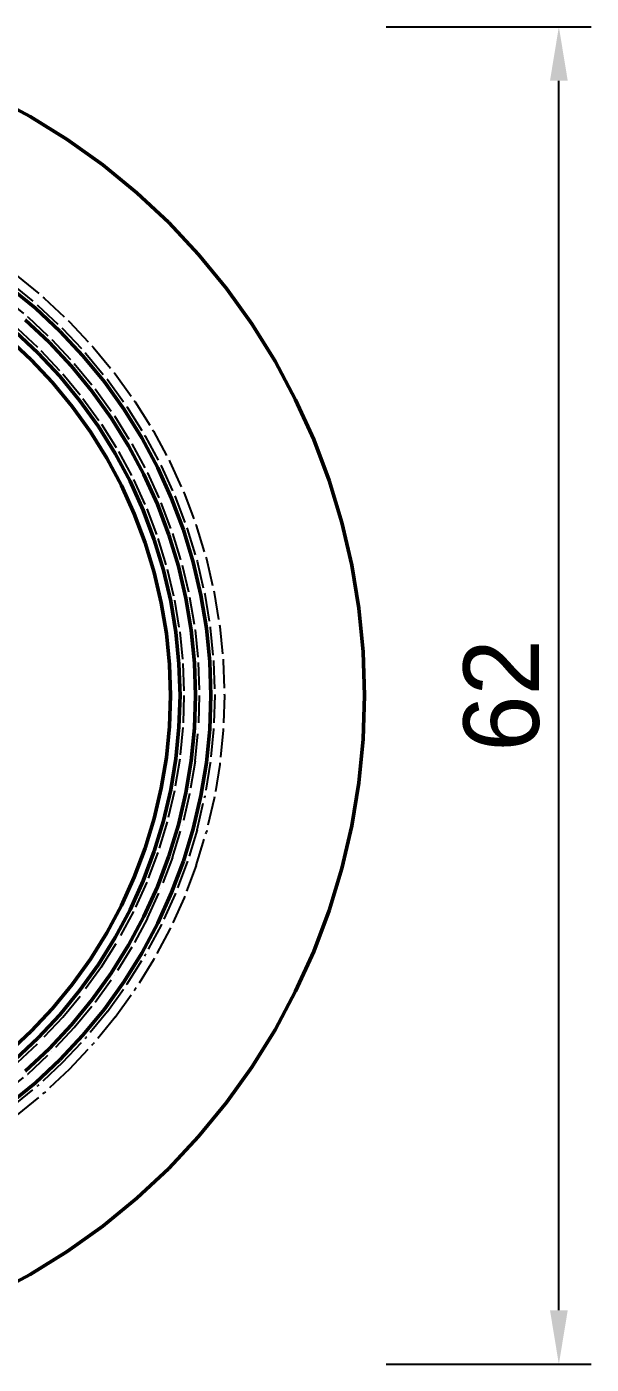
# Model space of a CAD drawing. Header units: millimetres. Extents: x 0 to 420, y 0 to 297.
# Drawn here: x 142.3 to 168.5, y 95.2 to 157.2 of the extents above; entities that cross this region are included whole.
import ezdxf

# ---------------------------------------------------------------- set-up
doc = ezdxf.new("R2010")
doc.units = ezdxf.units.MM
doc.linetypes.add('DASHED', pattern=[1.524, 1.27, -0.254])
for name, color, linetype, lineweight in [('COTAS', 7, 'CONTINUOUS', 25), ('OCULTA', 8, 'DASHED', 25), ('VISIBLE', 7, 'CONTINUOUS', 50)]:
    doc.layers.add(name, color=color, linetype=linetype, lineweight=lineweight)
doc.dimstyles.new('F3D_1000', dxfattribs={"dimtxt": 3.5, "dimasz": 2.5, "dimexe": 1.5, "dimexo": 1, "dimgap": 0.9, "dimtad": 1, "dimdec": 1, "dimdsep": 46, "dimcen": 2.5, "dimazin": 3, "dimtfac": 1, "dimtmove": 0, "dimatfit": 3})

msp = doc.modelspace()

# ---------------------------------------------------------------- linework, layer by layer
at = {"layer": 'OCULTA'}
for p, q in [((140.711, 153.99), (142.5, 153.034)), ((142.5, 153.034), (144.223, 151.963)), ((144.223, 151.963), (145.872, 150.781)), ((145.872, 150.781), (147.44, 149.494)), ((147.44, 149.494), (148.92, 148.107)), ((148.92, 148.107), (150.307, 146.627)), ((150.307, 146.627), (151.594, 145.059)), ((141.643, 145.27), (142.86, 144.271)), ((141.915, 145.624), (143.154, 144.607)), ((141.208, 144.703), (142.389, 143.734)), ((143.154, 144.607), (144.324, 143.511)), ((151.594, 145.059), (152.776, 143.41)), ((142.86, 144.271), (144.008, 143.195)), ((142.389, 143.734), (143.503, 142.69)), ((144.324, 143.511), (145.42, 142.341)), ((152.776, 143.41), (153.847, 141.687)), ((141.506, 142.727), (142.556, 141.743)), ((141.506, 142.727), (142.556, 141.743)), ((141.506, 142.727), (142.556, 141.743)), ((141.506, 142.727), (142.556, 141.743)), ((141.918, 143.197), (142.998, 142.185)), ((143.503, 142.69), (144.547, 141.576)), ((144.008, 143.195), (145.084, 142.047)), ((142.998, 142.185), (144.01, 141.105)), ((145.084, 142.047), (146.083, 140.83)), ((145.42, 142.341), (146.437, 141.102)), ((142.556, 141.743), (143.54, 140.693)), ((142.556, 141.743), (143.54, 140.693)), ((142.556, 141.743), (143.54, 140.693)), ((142.556, 141.743), (143.54, 140.693)), ((144.547, 141.576), (145.516, 140.395)), ((153.847, 141.687), (154.803, 139.898)), ((144.01, 141.105), (144.95, 139.96)), ((146.083, 140.83), (147, 139.55)), ((146.437, 141.102), (147.371, 139.798)), ((143.54, 140.693), (144.454, 139.58)), ((143.54, 140.693), (144.454, 139.58)), ((143.54, 140.693), (144.454, 139.58)), ((143.54, 140.693), (144.454, 139.58)), ((145.516, 140.395), (146.406, 139.154)), ((144.454, 139.58), (145.292, 138.41)), ((144.454, 139.58), (145.292, 138.41)), ((144.454, 139.58), (145.292, 138.41)), ((144.454, 139.58), (145.292, 138.41)), ((144.95, 139.96), (145.812, 138.757)), ((147, 139.55), (147.831, 138.214)), ((147.371, 139.798), (148.218, 138.437)), ((154.803, 139.898), (155.64, 138.05)), ((146.406, 139.154), (147.212, 137.857)), ((145.292, 138.41), (146.053, 137.187)), ((145.292, 138.41), (146.053, 137.187)), ((145.292, 138.41), (146.053, 137.187)), ((145.292, 138.41), (146.053, 137.187)), ((145.812, 138.757), (146.594, 137.5)), ((148.218, 138.437), (148.973, 137.023)), ((147.212, 137.857), (147.932, 136.51)), ((147.831, 138.214), (148.573, 136.826)), ((155.64, 138.05), (156.355, 136.152)), ((146.053, 137.187), (146.731, 135.917)), ((146.053, 137.187), (146.731, 135.917)), ((146.053, 137.187), (146.731, 135.917)), ((146.053, 137.187), (146.731, 135.917)), ((146.594, 137.5), (147.292, 136.194)), ((148.973, 137.023), (149.635, 135.563)), ((147.932, 136.51), (148.563, 135.119)), ((148.573, 136.826), (149.223, 135.392)), ((146.731, 135.917), (147.325, 134.606)), ((146.731, 135.917), (147.325, 134.606)), ((146.731, 135.917), (147.325, 134.606)), ((146.731, 135.917), (147.325, 134.606)), ((147.292, 136.194), (147.903, 134.845)), ((156.355, 136.152), (156.944, 134.21)), ((149.223, 135.392), (149.777, 133.919)), ((149.635, 135.563), (150.2, 134.062)), ((147.325, 134.606), (147.832, 133.259)), ((147.325, 134.606), (147.832, 133.259)), ((147.325, 134.606), (147.832, 133.259)), ((147.325, 134.606), (147.832, 133.259)), ((147.903, 134.845), (148.424, 133.46)), ((148.563, 135.119), (149.101, 133.689)), ((150.2, 134.062), (150.665, 132.528)), ((156.944, 134.21), (157.404, 132.235)), ((148.424, 133.46), (148.854, 132.043)), ((149.101, 133.689), (149.544, 132.228)), ((149.777, 133.919), (150.234, 132.413)), ((147.832, 133.259), (148.25, 131.881)), ((147.832, 133.259), (148.25, 131.881)), ((147.832, 133.259), (148.25, 131.881)), ((147.832, 133.259), (148.25, 131.881)), ((149.544, 132.228), (149.891, 130.74)), ((150.234, 132.413), (150.591, 130.88)), ((150.665, 132.528), (151.029, 130.967)), ((157.404, 132.235), (157.735, 130.233)), ((148.25, 131.881), (148.577, 130.479)), ((148.25, 131.881), (148.577, 130.479)), ((148.25, 131.881), (148.577, 130.479)), ((148.25, 131.881), (148.577, 130.479)), ((148.854, 132.043), (149.19, 130.601)), ((150.591, 130.88), (150.848, 129.327)), ((151.029, 130.967), (151.29, 129.385)), ((148.577, 130.479), (148.812, 129.059)), ((148.577, 130.479), (148.812, 129.059)), ((148.577, 130.479), (148.812, 129.059)), ((148.577, 130.479), (148.812, 129.059)), ((149.19, 130.601), (149.431, 129.14)), ((149.891, 130.74), (150.14, 129.233)), ((157.735, 130.233), (157.934, 128.215)), ((148.812, 129.059), (148.953, 127.626)), ((148.812, 129.059), (148.953, 127.626)), ((148.812, 129.059), (148.953, 127.626)), ((148.812, 129.059), (148.953, 127.626)), ((149.431, 129.14), (149.577, 127.667)), ((150.14, 129.233), (150.289, 127.713)), ((150.848, 129.327), (151.002, 127.76)), ((151.29, 129.385), (151.448, 127.789)), ((151.002, 127.76), (151.054, 126.187)), ((151.448, 127.789), (151.5, 126.187)), ((157.934, 128.215), (158, 126.187)), ((148.953, 127.626), (149, 126.187)), ((148.953, 127.626), (149, 126.187)), ((148.953, 127.626), (149, 126.187)), ((148.953, 127.626), (149, 126.187)), ((149.577, 127.667), (149.625, 126.187)), ((150.289, 127.713), (150.339, 126.187)), ((149, 126.187), (148.953, 124.748)), ((149, 126.187), (148.953, 124.748)), ((149, 126.187), (148.953, 124.748)), ((149, 126.187), (148.953, 124.748)), ((149.625, 126.187), (149.577, 124.707)), ((150.339, 126.187), (150.289, 124.661)), ((151.054, 126.187), (151.002, 124.614)), ((151.5, 126.187), (151.448, 124.585)), ((158, 126.187), (157.934, 124.16)), ((148.953, 124.748), (148.812, 123.315)), ((148.953, 124.748), (148.812, 123.315)), ((148.953, 124.748), (148.812, 123.315)), ((148.953, 124.748), (148.812, 123.315)), ((149.577, 124.707), (149.431, 123.234)), ((150.14, 123.141), (150.289, 124.661)), ((151.002, 124.614), (150.848, 123.047)), ((151.448, 124.585), (151.29, 122.989)), ((157.934, 124.16), (157.735, 122.141)), ((148.812, 123.315), (148.577, 121.895)), ((148.812, 123.315), (148.577, 121.895)), ((148.812, 123.315), (148.577, 121.895)), ((148.812, 123.315), (148.577, 121.895)), ((149.431, 123.234), (149.19, 121.773)), ((150.14, 123.141), (149.891, 121.634)), ((150.848, 123.047), (150.591, 121.494)), ((151.29, 122.989), (151.029, 121.407)), ((157.735, 122.141), (157.404, 120.139)), ((148.25, 120.493), (148.577, 121.895)), ((148.25, 120.493), (148.577, 121.895)), ((148.25, 120.493), (148.577, 121.895)), ((148.25, 120.493), (148.577, 121.895)), ((149.19, 121.773), (148.854, 120.331)), ((149.891, 121.634), (149.544, 120.146)), ((150.234, 119.961), (150.591, 121.494)), ((151.029, 121.407), (150.665, 119.846)), ((148.25, 120.493), (147.832, 119.115)), ((148.25, 120.493), (147.832, 119.115)), ((148.25, 120.493), (147.832, 119.115)), ((148.25, 120.493), (147.832, 119.115)), ((148.854, 120.331), (148.424, 118.914)), ((149.101, 118.685), (149.544, 120.146)), ((150.234, 119.961), (149.777, 118.455)), ((150.2, 118.312), (150.665, 119.846)), ((157.404, 120.139), (156.944, 118.164)), ((147.832, 119.115), (147.325, 117.768)), ((147.832, 119.115), (147.325, 117.768)), ((147.832, 119.115), (147.325, 117.768)), ((147.832, 119.115), (147.325, 117.768)), ((148.424, 118.914), (147.903, 117.529)), ((149.101, 118.685), (148.563, 117.255)), ((149.777, 118.455), (149.223, 116.982)), ((150.2, 118.312), (149.635, 116.811)), ((156.944, 118.164), (156.355, 116.222)), ((147.325, 117.768), (146.731, 116.457)), ((147.325, 117.768), (146.731, 116.457)), ((147.325, 117.768), (146.731, 116.457)), ((147.325, 117.768), (146.731, 116.457)), ((147.903, 117.529), (147.292, 116.18)), ((147.932, 115.864), (148.563, 117.255)), ((149.223, 116.982), (148.573, 115.548)), ((149.635, 116.811), (148.973, 115.351)), ((146.053, 115.187), (146.731, 116.457)), ((146.053, 115.187), (146.731, 116.457)), ((146.053, 115.187), (146.731, 116.457)), ((146.053, 115.187), (146.731, 116.457)), ((147.292, 116.18), (146.594, 114.875)), ((156.355, 116.222), (155.64, 114.324)), ((147.932, 115.864), (147.212, 114.517)), ((148.573, 115.548), (147.831, 114.16)), ((148.973, 115.351), (148.218, 113.937)), ((146.053, 115.187), (145.292, 113.964)), ((146.053, 115.187), (145.292, 113.964)), ((146.053, 115.187), (145.292, 113.964)), ((146.053, 115.187), (145.292, 113.964)), ((145.812, 113.617), (146.594, 114.875)), ((147.212, 114.517), (146.406, 113.22)), ((147, 112.824), (147.831, 114.16)), ((155.64, 114.324), (154.803, 112.476)), ((145.292, 113.964), (144.454, 112.794)), ((145.292, 113.964), (144.454, 112.794)), ((145.292, 113.964), (144.454, 112.794)), ((145.292, 113.964), (144.454, 112.794)), ((145.812, 113.617), (144.95, 112.414)), ((148.218, 113.937), (147.371, 112.576)), ((145.516, 111.979), (146.406, 113.22)), ((143.54, 111.681), (144.454, 112.794)), ((143.54, 111.681), (144.454, 112.794)), ((143.54, 111.681), (144.454, 112.794)), ((143.54, 111.681), (144.454, 112.794)), ((144.01, 111.269), (144.95, 112.414)), ((146.083, 111.544), (147, 112.824)), ((146.437, 111.272), (147.371, 112.576)), ((154.803, 112.476), (153.847, 110.687)), ((143.54, 111.681), (142.556, 110.631)), ((143.54, 111.681), (142.556, 110.631)), ((143.54, 111.681), (142.556, 110.631)), ((143.54, 111.681), (142.556, 110.631)), ((144.547, 110.798), (145.516, 111.979)), ((144.01, 111.269), (142.998, 110.189)), ((146.083, 111.544), (145.084, 110.327)), ((146.437, 111.272), (145.42, 110.033)), ((141.506, 109.647), (142.556, 110.631)), ((141.506, 109.647), (142.556, 110.631)), ((141.506, 109.647), (142.556, 110.631)), ((141.506, 109.647), (142.556, 110.631)), ((144.547, 110.798), (143.503, 109.684)), ((152.776, 108.964), (153.847, 110.687)), ((141.918, 109.177), (142.998, 110.189)), ((144.008, 109.179), (145.084, 110.327)), ((144.324, 108.863), (145.42, 110.033)), ((142.389, 108.64), (143.503, 109.684)), ((144.008, 109.179), (142.86, 108.103)), ((141.208, 107.671), (142.389, 108.64)), ((144.324, 108.863), (143.154, 107.767)), ((151.594, 107.315), (152.776, 108.964)), ((141.643, 107.104), (142.86, 108.103)), ((141.915, 106.75), (143.154, 107.767)), ((151.594, 107.315), (150.307, 105.747)), ((148.92, 104.267), (150.307, 105.747)), ((148.92, 104.267), (147.44, 102.88)), ((145.872, 101.593), (147.44, 102.88)), ((144.223, 100.411), (145.872, 101.593)), ((142.5, 99.34), (144.223, 100.411)), ((140.711, 98.384), (142.5, 99.34))]:
    msp.add_line(p, q, dxfattribs=at)
at = {"layer": 'VISIBLE'}
for p, q in [((140.711, 153.99), (142.5, 153.034)), ((140.711, 153.99), (142.5, 153.034)), ((142.5, 153.034), (144.223, 151.963)), ((142.5, 153.034), (142.5, 153.034)), ((142.5, 153.034), (144.223, 151.963)), ((144.223, 151.963), (145.872, 150.781)), ((144.223, 151.963), (144.223, 151.963)), ((144.223, 151.963), (145.872, 150.781)), ((145.872, 150.781), (147.44, 149.494)), ((145.872, 150.781), (145.872, 150.781)), ((145.872, 150.781), (147.44, 149.494)), ((147.44, 149.494), (148.92, 148.107)), ((147.44, 149.494), (147.44, 149.494)), ((147.44, 149.494), (148.92, 148.107)), ((148.92, 148.107), (150.307, 146.627)), ((148.92, 148.107), (148.92, 148.107)), ((148.92, 148.107), (150.307, 146.627)), ((150.307, 146.627), (151.594, 145.059)), ((150.307, 146.627), (150.307, 146.627)), ((150.307, 146.627), (151.594, 145.059)), ((141.534, 145.128), (142.742, 144.137)), ((151.594, 145.059), (152.776, 143.41)), ((151.594, 145.059), (151.594, 145.059)), ((151.594, 145.059), (152.776, 143.41)), ((142.742, 144.137), (143.882, 143.069)), ((142.271, 143.6), (143.377, 142.564)), ((152.776, 143.41), (153.847, 141.687)), ((152.776, 143.41), (152.776, 143.41)), ((152.776, 143.41), (153.847, 141.687)), ((141.506, 142.727), (142.556, 141.743)), ((141.506, 142.727), (142.556, 141.743)), ((141.506, 142.727), (142.556, 141.743)), ((141.8, 143.063), (142.872, 142.059)), ((143.882, 143.069), (144.95, 141.929)), ((142.872, 142.059), (143.876, 140.987)), ((143.377, 142.564), (144.413, 141.458)), ((142.556, 141.743), (143.54, 140.693)), ((142.556, 141.743), (143.54, 140.693)), ((142.556, 141.743), (143.54, 140.693)), ((144.413, 141.458), (145.375, 140.286)), ((144.95, 141.929), (145.941, 140.721)), ((153.847, 141.687), (154.803, 139.898)), ((153.847, 141.687), (153.847, 141.687)), ((153.847, 141.687), (154.803, 139.898)), ((143.876, 140.987), (144.808, 139.852)), ((143.54, 140.693), (144.454, 139.58)), ((143.54, 140.693), (144.454, 139.58)), ((143.54, 140.693), (144.454, 139.58)), ((145.375, 140.286), (146.257, 139.054)), ((145.941, 140.721), (146.851, 139.451)), ((144.454, 139.58), (145.292, 138.41)), ((144.454, 139.58), (145.292, 138.41)), ((144.454, 139.58), (145.292, 138.41)), ((144.808, 139.852), (145.664, 138.658)), ((154.803, 139.898), (155.64, 138.05)), ((154.803, 139.898), (154.803, 139.898)), ((154.803, 139.898), (155.64, 138.05)), ((146.257, 139.054), (147.058, 137.767)), ((146.851, 139.451), (147.676, 138.125)), ((145.292, 138.41), (146.053, 137.187)), ((145.292, 138.41), (146.053, 137.187)), ((145.292, 138.41), (146.053, 137.187)), ((145.664, 138.658), (146.439, 137.41)), ((147.058, 137.767), (147.772, 136.431)), ((147.676, 138.125), (148.413, 136.747)), ((155.64, 138.05), (156.355, 136.152)), ((155.64, 138.05), (155.64, 138.05)), ((155.64, 138.05), (156.355, 136.152)), ((146.053, 137.187), (146.731, 135.917)), ((146.053, 137.187), (146.731, 135.917)), ((146.053, 137.187), (146.731, 135.917)), ((146.439, 137.41), (147.132, 136.115)), ((147.772, 136.431), (148.398, 135.05)), ((148.413, 136.747), (149.058, 135.324)), ((146.731, 135.917), (147.325, 134.606)), ((146.731, 135.917), (147.325, 134.606)), ((146.731, 135.917), (147.325, 134.606)), ((147.132, 136.115), (147.738, 134.777)), ((156.355, 136.152), (156.944, 134.21)), ((156.355, 136.152), (156.355, 136.152)), ((156.355, 136.152), (156.944, 134.21)), ((149.058, 135.324), (149.608, 133.861)), ((147.325, 134.606), (147.832, 133.259)), ((147.325, 134.606), (147.832, 133.259)), ((147.325, 134.606), (147.832, 133.259)), ((147.738, 134.777), (148.255, 133.402)), ((148.398, 135.05), (148.932, 133.632)), ((156.944, 134.21), (157.404, 132.235)), ((156.944, 134.21), (156.944, 134.21)), ((156.944, 134.21), (157.404, 132.235)), ((148.255, 133.402), (148.682, 131.997)), ((148.932, 133.632), (149.372, 132.181)), ((149.608, 133.861), (150.061, 132.366)), ((147.832, 133.259), (148.25, 131.881)), ((147.832, 133.259), (148.25, 131.881)), ((147.832, 133.259), (148.25, 131.881)), ((149.372, 132.181), (149.716, 130.705)), ((150.061, 132.366), (150.416, 130.845)), ((157.404, 132.235), (157.735, 130.233)), ((157.404, 132.235), (157.404, 132.235)), ((157.404, 132.235), (157.735, 130.233)), ((148.25, 131.881), (148.577, 130.479)), ((148.25, 131.881), (148.577, 130.479)), ((148.25, 131.881), (148.577, 130.479)), ((148.682, 131.997), (149.015, 130.566)), ((150.416, 130.845), (150.671, 129.303)), ((148.577, 130.479), (148.812, 129.059)), ((148.577, 130.479), (148.812, 129.059)), ((148.577, 130.479), (148.812, 129.059)), ((149.015, 130.566), (149.254, 129.117)), ((149.716, 130.705), (149.963, 129.21)), ((157.735, 130.233), (157.934, 128.215)), ((157.735, 130.233), (157.735, 130.233)), ((157.735, 130.233), (157.934, 128.215)), ((148.812, 129.059), (148.953, 127.626)), ((148.812, 129.059), (148.953, 127.626)), ((148.812, 129.059), (148.953, 127.626)), ((149.254, 129.117), (149.398, 127.655)), ((149.963, 129.21), (150.111, 127.702)), ((150.671, 129.303), (150.824, 127.749)), ((150.824, 127.749), (150.875, 126.187)), ((157.934, 128.215), (158, 126.187)), ((157.934, 128.215), (157.934, 128.215)), ((157.934, 128.215), (158, 126.187)), ((148.953, 127.626), (149, 126.187)), ((148.953, 127.626), (149, 126.187)), ((148.953, 127.626), (149, 126.187)), ((149.398, 127.655), (149.446, 126.187)), ((150.111, 127.702), (150.161, 126.187)), ((149, 126.187), (148.953, 124.748)), ((149, 126.187), (148.953, 124.748)), ((149, 126.187), (148.953, 124.748)), ((149.446, 126.187), (149.398, 124.719)), ((150.161, 126.187), (150.111, 124.672)), ((150.875, 126.187), (150.824, 124.626)), ((158, 126.187), (157.934, 124.16)), ((158, 126.187), (157.934, 124.16)), ((158, 126.187), (158, 126.187)), ((148.953, 124.748), (148.812, 123.315)), ((148.953, 124.748), (148.812, 123.315)), ((148.953, 124.748), (148.812, 123.315)), ((149.398, 124.719), (149.254, 123.257)), ((150.111, 124.672), (149.963, 123.164)), ((150.824, 124.626), (150.671, 123.071)), ((157.934, 124.16), (157.735, 122.141)), ((157.934, 124.16), (157.735, 122.141)), ((157.934, 124.16), (157.934, 124.16)), ((148.812, 123.315), (148.577, 121.895)), ((148.812, 123.315), (148.577, 121.895)), ((148.812, 123.315), (148.577, 121.895)), ((149.254, 123.257), (149.015, 121.808)), ((149.963, 123.164), (149.716, 121.669)), ((150.671, 123.071), (150.416, 121.529)), ((157.735, 122.141), (157.404, 120.139)), ((157.735, 122.141), (157.404, 120.139)), ((157.735, 122.141), (157.735, 122.141)), ((148.25, 120.493), (148.577, 121.895)), ((148.25, 120.493), (148.577, 121.895)), ((148.25, 120.493), (148.577, 121.895)), ((149.015, 121.808), (148.682, 120.377)), ((149.716, 121.669), (149.372, 120.193)), ((150.061, 120.008), (150.416, 121.529)), ((148.25, 120.493), (147.832, 119.115)), ((148.25, 120.493), (147.832, 119.115)), ((148.25, 120.493), (147.832, 119.115)), ((148.255, 118.972), (148.682, 120.377)), ((148.932, 118.742), (149.372, 120.193)), ((150.061, 120.008), (149.608, 118.513)), ((157.404, 120.139), (156.944, 118.164)), ((157.404, 120.139), (156.944, 118.164)), ((157.404, 120.139), (157.404, 120.139)), ((147.832, 119.115), (147.325, 117.768)), ((147.832, 119.115), (147.325, 117.768)), ((147.832, 119.115), (147.325, 117.768)), ((148.255, 118.972), (147.738, 117.597)), ((148.932, 118.742), (148.398, 117.324)), ((149.608, 118.513), (149.058, 117.05)), ((156.944, 118.164), (156.355, 116.222)), ((156.944, 118.164), (156.355, 116.222)), ((156.944, 118.164), (156.944, 118.164)), ((147.325, 117.768), (146.731, 116.457)), ((147.325, 117.768), (146.731, 116.457)), ((147.325, 117.768), (146.731, 116.457)), ((147.738, 117.597), (147.132, 116.259)), ((147.772, 115.943), (148.398, 117.324)), ((149.058, 117.05), (148.413, 115.627)), ((146.053, 115.187), (146.731, 116.457)), ((146.053, 115.187), (146.731, 116.457)), ((146.053, 115.187), (146.731, 116.457)), ((147.132, 116.259), (146.439, 114.964)), ((147.058, 114.607), (147.772, 115.943)), ((156.355, 116.222), (155.64, 114.324)), ((156.355, 116.222), (155.64, 114.324)), ((156.355, 116.222), (156.355, 116.222)), ((148.413, 115.627), (147.676, 114.25)), ((146.053, 115.187), (145.292, 113.964)), ((146.053, 115.187), (145.292, 113.964)), ((146.053, 115.187), (145.292, 113.964)), ((145.664, 113.716), (146.439, 114.964)), ((146.257, 113.32), (147.058, 114.607)), ((146.851, 112.923), (147.676, 114.25)), ((155.64, 114.324), (154.803, 112.476)), ((155.64, 114.324), (154.803, 112.476)), ((155.64, 114.324), (155.64, 114.324)), ((145.292, 113.964), (144.454, 112.794)), ((145.292, 113.964), (144.454, 112.794)), ((145.292, 113.964), (144.454, 112.794)), ((145.664, 113.716), (144.808, 112.522)), ((146.257, 113.32), (145.375, 112.088)), ((145.941, 111.653), (146.851, 112.923)), ((143.54, 111.681), (144.454, 112.794)), ((143.54, 111.681), (144.454, 112.794)), ((143.54, 111.681), (144.454, 112.794)), ((143.876, 111.387), (144.808, 112.522)), ((154.803, 112.476), (153.847, 110.687)), ((154.803, 112.476), (153.847, 110.687)), ((154.803, 112.476), (154.803, 112.476)), ((143.54, 111.681), (142.556, 110.631)), ((143.54, 111.681), (142.556, 110.631)), ((143.54, 111.681), (142.556, 110.631)), ((144.413, 110.916), (145.375, 112.088)), ((145.941, 111.653), (144.95, 110.445)), ((143.876, 111.387), (142.872, 110.315)), ((141.506, 109.647), (142.556, 110.631)), ((141.506, 109.647), (142.556, 110.631)), ((141.506, 109.647), (142.556, 110.631)), ((144.413, 110.916), (143.377, 109.81)), ((143.882, 109.305), (144.95, 110.445)), ((152.776, 108.964), (153.847, 110.687)), ((153.847, 110.687), (152.776, 108.964)), ((153.847, 110.687), (153.847, 110.687)), ((141.8, 109.311), (142.872, 110.315)), ((142.271, 108.774), (143.377, 109.81)), ((143.882, 109.305), (142.742, 108.237)), ((151.594, 107.315), (152.776, 108.964)), ((152.776, 108.964), (151.594, 107.315)), ((152.776, 108.964), (152.776, 108.964)), ((141.534, 107.246), (142.742, 108.237)), ((151.594, 107.315), (150.307, 105.747)), ((151.594, 107.315), (150.307, 105.747)), ((151.594, 107.315), (151.594, 107.315)), ((148.92, 104.267), (150.307, 105.747)), ((150.307, 105.747), (148.92, 104.267)), ((150.307, 105.747), (150.307, 105.747)), ((148.92, 104.267), (147.44, 102.88)), ((148.92, 104.267), (147.44, 102.88)), ((148.92, 104.267), (148.92, 104.267)), ((145.872, 101.593), (147.44, 102.88)), ((147.44, 102.88), (145.872, 101.593)), ((147.44, 102.88), (147.44, 102.88)), ((144.223, 100.411), (145.872, 101.593)), ((145.872, 101.593), (144.223, 100.411)), ((145.872, 101.593), (145.872, 101.593)), ((142.5, 99.34), (144.223, 100.411)), ((144.223, 100.411), (142.5, 99.34)), ((144.223, 100.411), (144.223, 100.411)), ((140.711, 98.384), (142.5, 99.34)), ((142.5, 99.34), (140.711, 98.384)), ((142.5, 99.34), (142.5, 99.34))]:
    msp.add_line(p, q, dxfattribs=at)

# ---------------------------------------------------------------- dimensions: what is measured, and where the dimension line sits
at = {"layer": 'COTAS'}
msp.add_linear_dim(base=(167, 95.187), p1=(158, 95.187), p2=(158, 157.187), angle=90, dimstyle='F3D_1000', dxfattribs=at).render()

doc.saveas('drawing.dxf')
